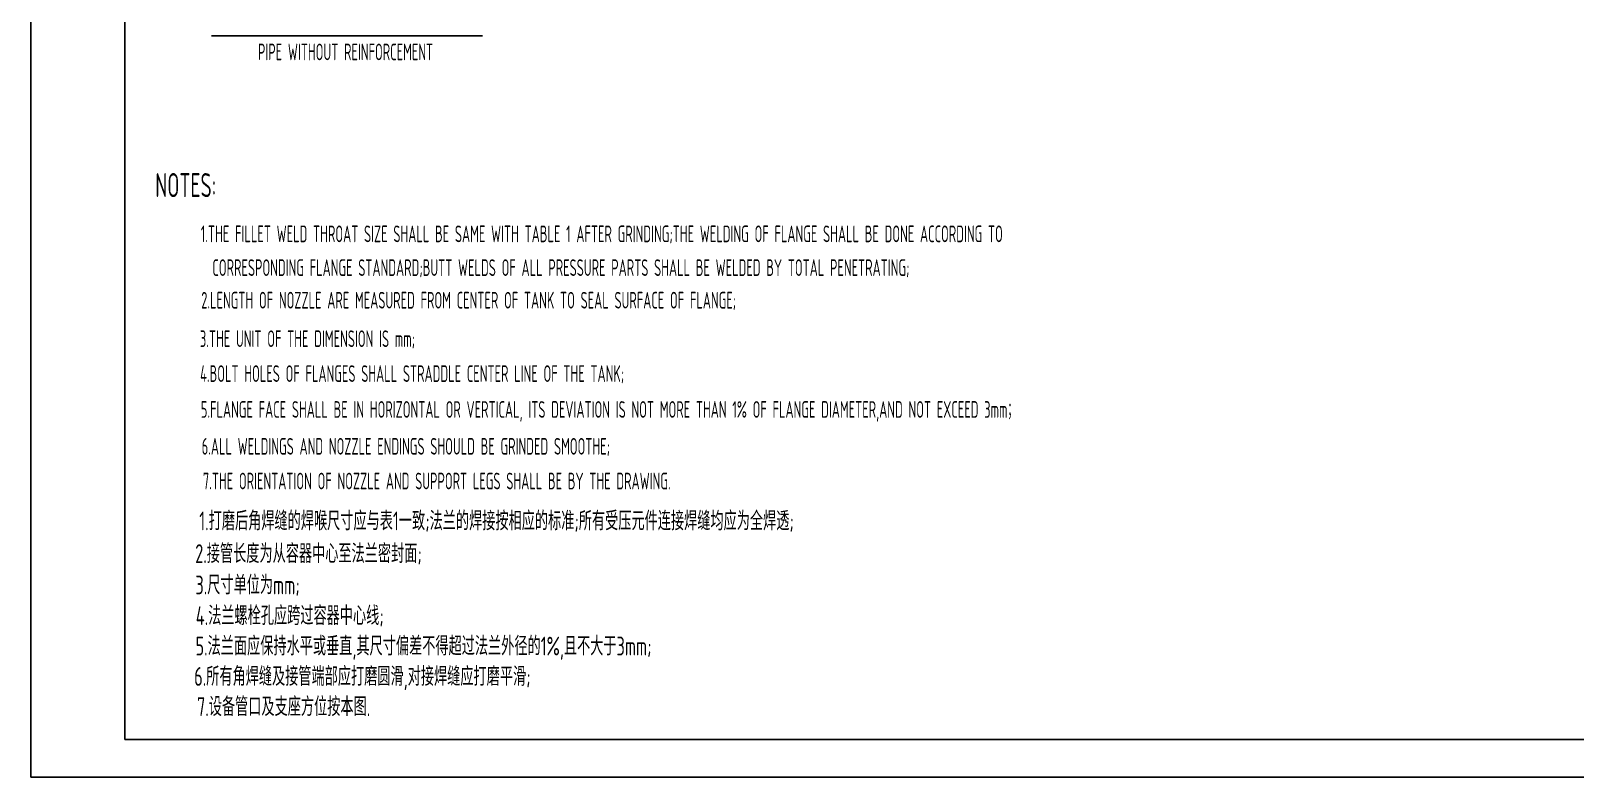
# Model space of a CAD drawing. Extents: x 2148 to 19378, y -121 to 5940.
# Drawn here: x 10968 to 15074, y -121 to 1865 of the extents above; entities that cross this region are included whole.
import ezdxf
from ezdxf.enums import TextEntityAlignment as Align

# ---------------------------------------------------------------- set-up
doc = ezdxf.new("R2010")
doc.units = 0
doc.header["$LTSCALE"] = 100
doc.header["$MEASUREMENT"] = 0
for name, color, linetype in [('02', 1, 'CONTINUOUS'), ('10', 1, 'CONTINUOUS'), ('11', 3, 'CONTINUOUS')]:
    doc.layers.add(name, color=color, linetype=linetype)
doc.styles.get("Standard").update_dxf_attribs({"font": 'isocp.shx', "width": 0.707, "bigfont": 'hztxt.shx'})

msp = doc.modelspace()

# ---------------------------------------------------------------- linework, layer by layer
at = {"layer": '02'}
for points in [[(10968.2688, -120.6678), (19378.2688, -120.6678), (19378.2688, 5819.3322), (10968.2688, 5819.3322)], [(11218.2688, -20.6678), (19278.2688, -20.6678), (19278.2688, 5719.3322), (11218.2688, 5719.3322)]]:
    msp.add_lwpolyline(points, close=True, dxfattribs=at)
at = {"layer": '10', "color": 4}
msp.add_line((11448.3758, 1851.8319), (12169.5101, 1851.8319), dxfattribs=at)

# ---------------------------------------------------------------- texts
at = {"layer": '11', "width": 0.6}
msp.add_text('PIPE WITHOUT REINFORCEMENT', height=44.4, dxfattribs=at).set_placement((11804.9482, 1809.0449), align=Align.MIDDLE)
at = {"layer": '11'}
for s, height, width, p in [('NOTES:', 64, 0.65, (11298.9024, 1422.5659)), ('1.THE FILLET WELD THROAT SIZE SHALL BE SAME WITH TABLE 1 AFTER GRINDING;THE WELDING OF FLANGE SHALL BE DONE ACCORDING TO ', 44.4, 0.6, (11420.1172, 1302.6682)), ('CORRESPONDING FLANGE STANDARD;BUTT WELDS OF ALL PRESSURE PARTS SHALL BE WELDED BY TOTAL PENETRATING;', 44.4, 0.6, (11450.8927, 1212.8001)), ('2.LENGTH OF NOZZLE ARE MEASURED FROM CENTER OF TANK TO SEAL SURFACE OF FLANGE;', 44.4, 0.6, (11421.249, 1126.1102)), ('3.THE UNIT OF THE DIMENSION IS mm;', 44.4, 0.6, (11417.8267, 1023.6642)), ('4.BOLT HOLES OF FLANGES SHALL STRADDLE CENTER LINE OF THE TANK;', 44.4, 0.6, (11418.3813, 930.8436)), ('5.FLANGE FACE SHALL BE IN HORIZONTAL OR VERTICAL, ITS DEVIATION IS NOT MORE THAN 1% OF FLANGE DIAMETER,AND NOT EXCEED 3mm；', 44.4, 0.6, (11420.2289, 835.4344)), ('6.ALL WELDINGS AND NOZZLE ENDINGS SHOULD BE GRINDED SMOOTHE;', 44.4, 0.6, (11422.5358, 737.338)), ('7.THE ORIENTATION OF NOZZLE AND SUPPORT LEGS SHALL BE BY THE DRAWING.', 44.4, 0.6, (11425.6116, 644.9711)), ('1.打磨后角焊缝的焊喉尺寸应与表1一致;法兰的焊接按相应的标准;所有受压元件连接焊缝均应为全焊透;', 50, 0.7, (11415.9622, 536.106)), ('2.接管长度为从容器中心至法兰密封面;', 50, 0.7, (11405.2189, 449.0969)), ('3.尺寸单位为mm;', 50, 0.7, (11405.7745, 365.588)), ('4.法兰螺栓孔应跨过容器中心线;', 50, 0.7, (11406.7655, 283.9799)), ('5.法兰面应保持水平或垂直,其尺寸偏差不得超过法兰外径的1%,且不大于3mm;', 50, 0.7, (11405.9956, 203.0737)), ('6.所有角焊缝及接管端部应打磨圆滑,对接焊缝应打磨平滑;', 50, 0.7, (11402.4145, 122.2774)), ('7.设备管口及支座方位按本图.', 50, 0.7, (11410.0129, 41.7985))]:
    msp.add_text(s, height=height, dxfattribs=dict(at, width=width)).set_placement(p)

doc.saveas('drawing.dxf')
